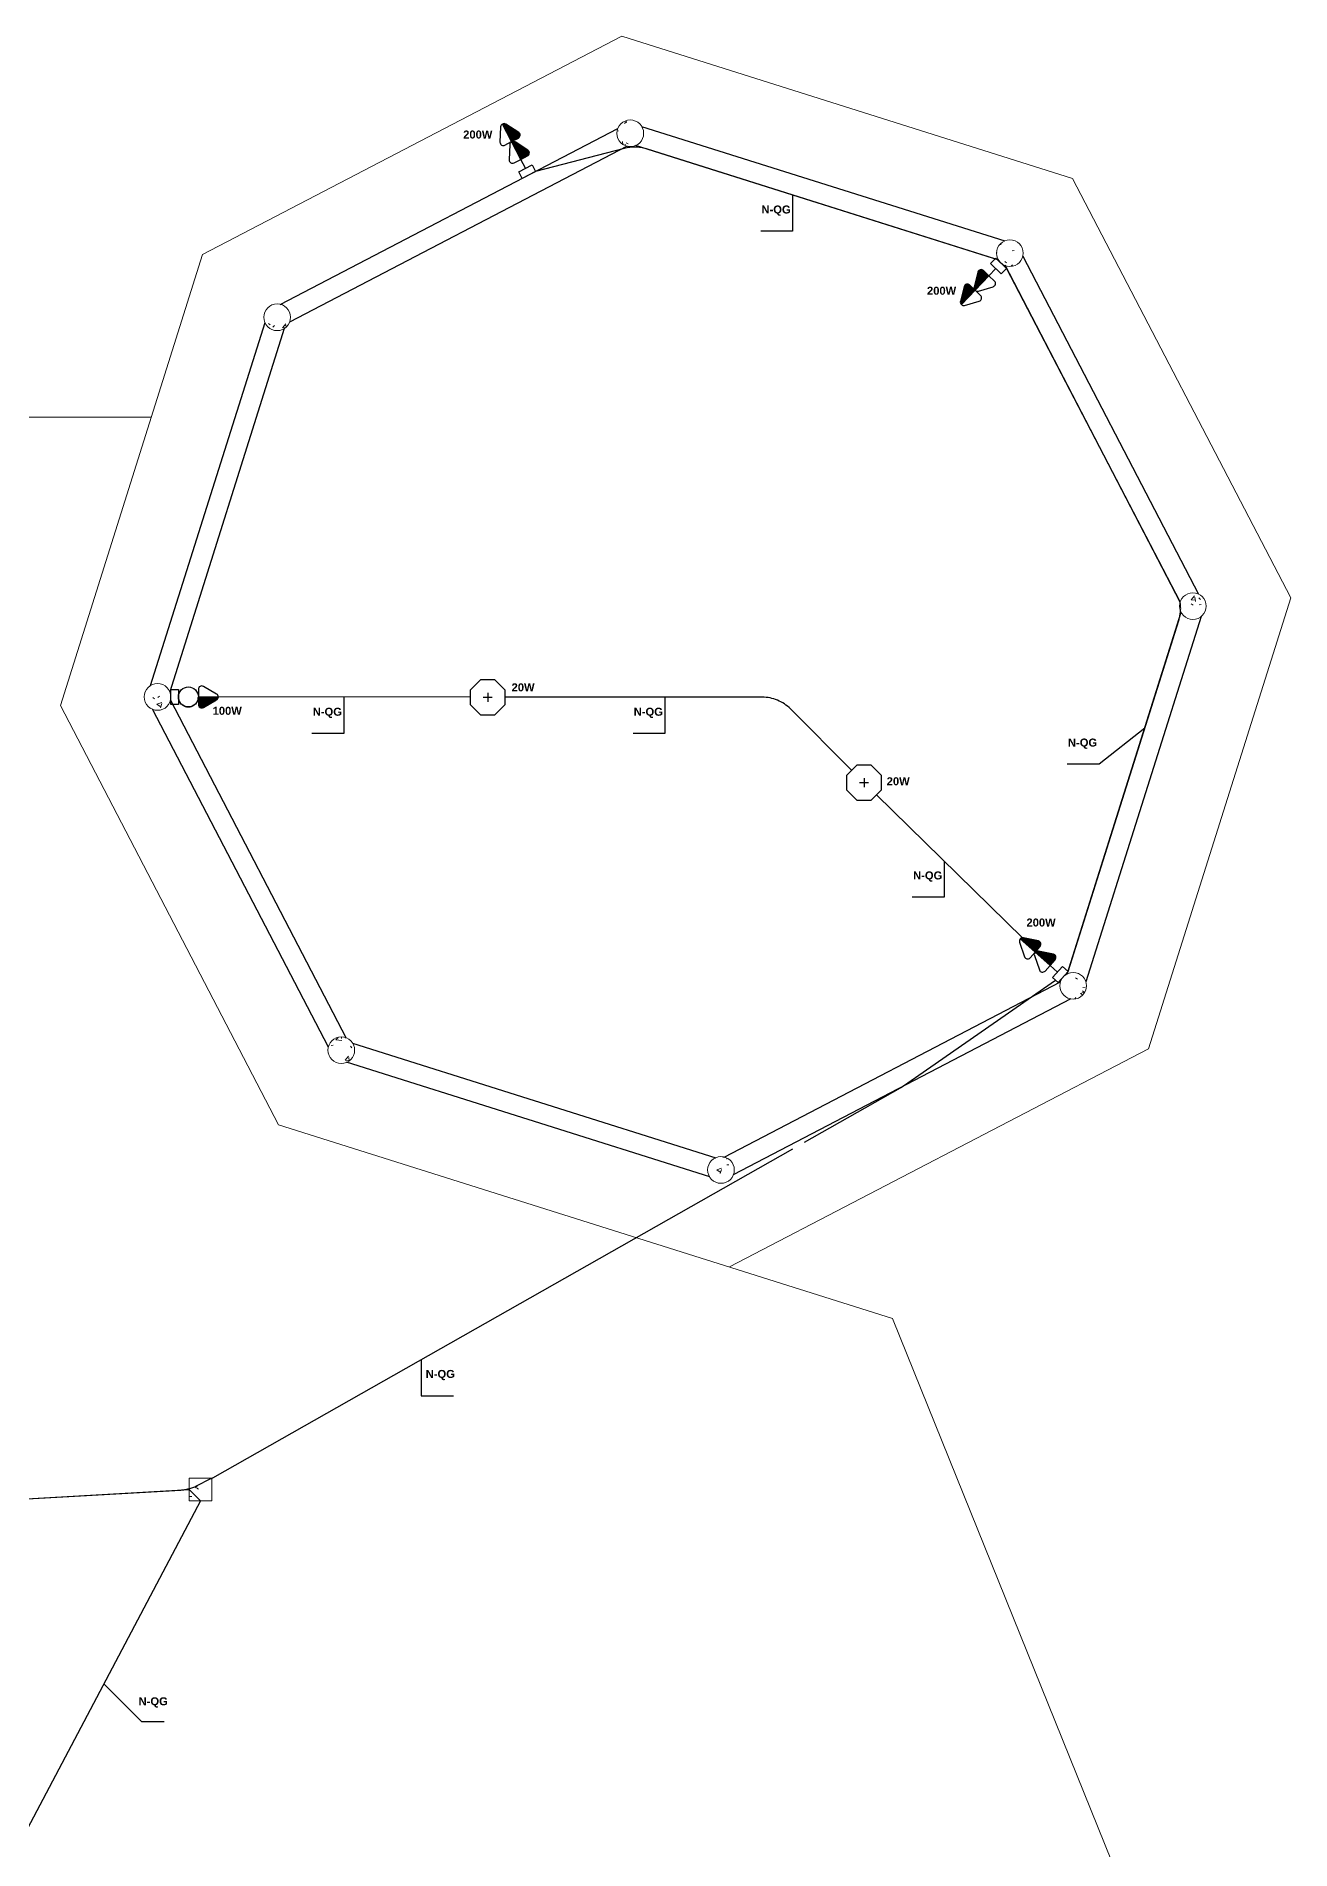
# Model space of a CAD drawing. Extents: x 1450 to 1868, y 82 to 351.
# Drawn here: x 1495.94 to 1505.35, y 170.25 to 183.84 of the extents above; entities that cross this region are included whole.
import ezdxf

# ---------------------------------------------------------------- set-up
doc = ezdxf.new("R2010")
doc.units = 0
doc.header["$LTSCALE"] = 0.5
doc.linetypes.add('ELETRODUTO_TETO', pattern=[1000, 1000, 0])
doc.layers.get('0').update_dxf_attribs({"linetype": 'CONTINUOUS'})
for name, color, linetype, lineweight in [('A-FLOR', 192, 'CONTINUOUS', 9), ('A-WALL', 113, 'CONTINUOUS', 30), ('S-COLS', 52, 'CONTINUOUS', 9)]:
    doc.layers.add(name, color=color, linetype=linetype, lineweight=lineweight)
for name, color, linetype in [('ELETRODUTO', 7, 'CONTINUOUS'), ('ELETRODUTO_TETO', 2, 'CONTINUOUS'), ('Iluminação', 7, 'CONTINUOUS'), ('INDICACAO_CIRCUITO', 2, 'CONTINUOUS'), ('INDICACAO_POTENCIA', 1, 'CONTINUOUS'), ('INTERRUPTORES', 1, 'CONTINUOUS'), ('LINHA_DE_CHAMADA', 7, 'CONTINUOUS'), ('LUMINÁRIAS', 3, 'CONTINUOUS'), ('Ref', 5, 'CONTINUOUS'), ('TOMADAS ABNT', 10, 'CONTINUOUS')]:
    doc.layers.add(name, color=color, linetype=linetype)
doc.styles.add('Arial', font='arialbd.ttf', dxfattribs={"height": 100})

# ---------------------------------------------------------------- blocks, each defined once
blk = doc.blocks.new('Pilar Circular - Pilar Circular-3360588-Planta Baixa')
at = {"layer": 'S-COLS'}
h = blk.add_hatch(dxfattribs=at)
h.set_pattern_fill('FP_110', color=256, style=0, pattern_type=2)
h.set_pattern_definition([(50, (5583.87, -13650.72), (364.368, -31.878), [38.1, -419.1]), (355, (5583.87, -13650.7), (-70.486, 382.113), [30.48, -335.28]), (100.451, (5614.23, -13653.37), (293.885, 350.233), [32.38, -356.18]), (46.184, (5583.87, -13549.1), (542.158, -84.086), [57.15, -628.65]), (96.636, (5629.05, -13556.1), (474.805, 494.855), [48.57, -534.27]), (351.184, (5583.87, -13549.1), (474.81, 494.85), [45.72, -502.92]), (21, (5634.67, -13574.52), (303.2285, -204.5305), [38.1, -419.1]), (326, (5634.67, -13574.5), (123.604, 368.376), [30.48, -335.28]), (71.451, (5659.94, -13591.56), (426.834, 163.843), [32.38, -356.18]), (37.5, (5583.87, -13650.72), (6.1766, 169.1102), [16.764, -314.452, 16.764, -323.596, -336.55]), (37.5, (5583.87, -13650.72), (6.1766, 169.1102), [-671.576, 16.764, -319.786]), (7.5, (5583.87, -13650.72), (133.6389, 200.3615), [16.764, -177.292, 16.764, -306.832, -128.27]), (7.5, (5583.87, -13650.72), (133.6389, 200.3615), [-517.652, 16.764, -111.506]), (327.5, (5470.59, -13650.72), (271.1818, -11.4584), [16.764, -110.236, 16.764, -905.256]), (327.5, (5470.59, -13650.72), (271.1818, -11.4584), [-143.764, -379.476, 16.764, -509.016]), (317.5, (5419.79, -13650.72), (296.2585, 50.853), [16.764, -148.336, 16.764, -246.38, -373.38]), (317.5, (5419.79, -13650.72), (296.2585, 50.853), [-428.244, 16.764, -356.616])])
h.paths.add_polyline_path([(-7, -98), (17, -98), (50, -87), (77, -64), (94, -34), (100, 0), (94, 34), (77, 64), (50, 87), (17, 98), (-17, 98), (-50, 87), (-77, 64), (-94, 34), (-100, 0), (-94, -34), (-77, -64), (-50, -87), (-17, -98)], flags=0)
for start, end in [(360, 180), (180, 360)]:
    blk.add_arc((0, 0), 100, start, end, dxfattribs=at)
blk = doc.blocks.new('Pilar Circular - Pilar Circular-V63-Planta Baixa')
at = {"layer": 'S-COLS'}
h = blk.add_hatch(dxfattribs=at)
h.set_pattern_fill('FP_111', color=256, style=0, pattern_type=2)
h.set_pattern_definition([(50, (8430.65, -14548.3), (364.368, -31.8783), [38.1, -419.1]), (355, (8430.65, -14548.3), (-70.486, 382.113), [30.48, -335.28]), (100.451, (8461, -14550.96), (293.885, 350.2334), [32.38, -356.18]), (46.184, (8430.65, -14446.7), (542.158, -84.086), [57.15, -628.65]), (96.636, (8475.83, -14453.7), (474.805, 494.855), [48.57, -534.27]), (351.184, (8430.65, -14446.7), (474.81, 494.85), [45.72, -502.92]), (21, (8481.45, -14472.1), (303.2285, -204.5305), [38.1, -419.1]), (326, (8481.45, -14472.1), (123.604, 368.376), [30.48, -335.28]), (71.451, (8506.72, -14489.15), (426.834, 163.843), [32.38, -356.18]), (37.5, (8430.65, -14548.3), (6.1766, 169.1102), [16.764, -314.452, 16.764, -323.596, -336.55]), (37.5, (8430.65, -14548.3), (6.1766, 169.1102), [-671.576, 16.764, -319.786]), (7.5, (8430.65, -14548.3), (133.6389, 200.3615), [16.764, -177.292, 16.764, -306.832, -128.27]), (7.5, (8430.65, -14548.3), (133.6389, 200.3615), [-517.652, 16.764, -111.506]), (327.5, (8317.37, -14548.3), (271.1818, -11.4584), [16.764, -110.236, 16.764, -905.256]), (327.5, (8317.37, -14548.3), (271.1818, -11.4584), [-143.764, -379.476, 16.764, -509.016]), (317.5, (8266.57, -14548.3), (296.2585, 50.853), [16.764, -148.336, 16.764, -246.38, -373.38]), (317.5, (8266.57, -14548.3), (296.2585, 50.853), [-428.244, 16.764, -356.616])])
h.paths.add_polyline_path([(-17, -98), (17, -98), (50, -87), (77, -64), (94, -34), (100, 0), (94, 34), (77, 64), (50, 87), (17, 98), (-17, 98), (-50, 87), (-77, 64), (-94, 34), (-100, 0), (-94, -34), (-77, -64), (-50, -87)], flags=0)
for start, end in [(360, 180), (180, 360)]:
    blk.add_arc((0, 0), 100, start, end, dxfattribs=at)
blk = doc.blocks.new('Pilar Circular - Pilar Circular-V64-Planta Baixa')
at = {"layer": 'S-COLS'}
h = blk.add_hatch(dxfattribs=at)
h.set_pattern_fill('FP_112', color=256, style=0, pattern_type=2)
h.set_pattern_definition([(50, (9808.94, -17195.97), (364.368, -31.8783), [38.1, -419.1]), (355, (9808.94, -17195.97), (-70.486, 382.113), [30.48, -335.28]), (100.451, (9839.3, -17198.63), (293.885, 350.2334), [32.38, -356.18]), (46.184, (9808.94, -17094.37), (542.158, -84.086), [57.15, -628.65]), (96.636, (9854.1, -17101.4), (474.805, 494.855), [48.57, -534.27]), (351.184, (9808.94, -17094.37), (474.81, 494.85), [45.72, -502.92]), (21, (9859.74, -17119.77), (303.2285, -204.5305), [38.1, -419.1]), (326, (9859.74, -17119.77), (123.604, 368.376), [30.48, -335.28]), (71.451, (9885, -17136.8), (426.834, 163.843), [32.38, -356.18]), (37.5, (9808.94, -17195.97), (6.17665, 169.11015), [16.764, -314.452, 16.764, -323.596, -336.55]), (37.5, (9808.94, -17195.97), (6.17665, 169.11015), [-671.576, 16.764, -319.786]), (7.5, (9808.94, -17195.97), (133.6389, 200.3615), [16.764, -177.292, 16.764, -306.832, -128.27]), (7.5, (9808.94, -17195.97), (133.6389, 200.3615), [-517.652, 16.764, -111.506]), (327.5, (9695.65, -17195.97), (271.1818, -11.4584), [16.764, -110.236, 16.764, -905.256]), (327.5, (9695.65, -17195.97), (271.1818, -11.4584), [-143.764, -379.476, 16.764, -509.016]), (317.5, (9644.85, -17195.97), (296.2585, 50.8528), [16.764, -148.336, 16.764, -246.38, -373.38]), (317.5, (9644.85, -17195.97), (296.2585, 50.8528), [-428.244, 16.764, -356.616])])
h.paths.add_polyline_path([(17, -98), (50, -87), (77, -64), (94, -34), (100, 0), (94, 34), (77, 64), (50, 87), (17, 98), (-17, 98), (-50, 87), (-77, 64), (-94, 34), (-100, 0), (-94, -34), (-77, -64), (-50, -87), (-17, -98), (17, -98)], flags=0)
for start, end in [(360, 180), (180, 360)]:
    blk.add_arc((0, 0), 100, start, end, dxfattribs=at)
blk = doc.blocks.new('Pilar Circular - Pilar Circular-V65-Planta Baixa')
at = {"layer": 'S-COLS'}
h = blk.add_hatch(dxfattribs=at)
h.set_pattern_fill('FP_113', color=256, style=0, pattern_type=2)
h.set_pattern_definition([(50, (8911.35, -20042.75), (364.368, -31.8783), [38.1, -419.1]), (355, (8911.35, -20042.75), (-70.486, 382.113), [30.48, -335.28]), (100.451, (8941.7, -20045.4), (293.885, 350.2334), [32.38, -356.18]), (46.184, (8911.35, -19941.15), (542.1585, -84.086), [57.15, -628.65]), (96.636, (8956.53, -19948.15), (474.805, 494.855), [48.57, -534.27]), (351.184, (8911.35, -19941.15), (474.81, 494.85), [45.72, -502.92]), (21, (8962.15, -19966.55), (303.2285, -204.5305), [38.1, -419.1]), (326, (8962.15, -19966.55), (123.604, 368.376), [30.48, -335.28]), (71.451, (8987.42, -19983.6), (426.834, 163.843), [32.38, -356.18]), (37.5, (8911.35, -20042.75), (6.17665, 169.11015), [16.764, -314.452, 16.764, -323.596, -336.55]), (37.5, (8911.35, -20042.75), (6.17665, 169.11015), [-671.576, 16.764, -319.786]), (7.5, (8911.35, -20042.75), (133.6389, 200.3615), [16.764, -177.292, 16.764, -306.832, -128.27]), (7.5, (8911.35, -20042.75), (133.6389, 200.3615), [-517.652, 16.764, -111.506]), (327.5, (8798.07, -20042.75), (271.1818, -11.4584), [16.764, -110.236, 16.764, -905.256]), (327.5, (8798.07, -20042.75), (271.1818, -11.4584), [-143.764, -379.476, 16.764, -509.016]), (317.5, (8747.27, -20042.75), (296.2585, 50.8528), [16.764, -148.336, 16.764, -246.38, -373.38]), (317.5, (8747.27, -20042.75), (296.2585, 50.8528), [-428.244, 16.764, -356.616])])
h.paths.add_polyline_path([(-17, -98), (17, -98), (50, -87), (77, -64), (94, -33), (100, 0), (94, 34), (77, 64), (50, 87), (17, 98), (-17, 98), (-50, 87), (-77, 64), (-94, 34), (-100, 0), (-94, -34), (-77, -64), (-50, -87), (-23, -96)], flags=0)
for start, end in [(360, 180), (180, 360)]:
    blk.add_arc((0, 0), 100, start, end, dxfattribs=at)
blk = doc.blocks.new('Pilar Circular - Pilar Circular-V66-Planta Baixa')
at = {"layer": 'S-COLS'}
h = blk.add_hatch(dxfattribs=at)
h.set_pattern_fill('FP_114', color=256, style=0, pattern_type=2)
h.set_pattern_definition([(50, (3416.9, -20523.45), (364.368, -31.8783), [38.1, -419.1]), (355, (3416.9, -20523.45), (-70.486, 382.113), [30.48, -335.28]), (100.451, (3447.27, -20526.1), (293.885, 350.2334), [32.38, -356.18]), (46.184, (3416.9, -20421.85), (542.158, -84.086), [57.15, -628.65]), (96.636, (3462.1, -20428.86), (474.805, 494.855), [48.57, -534.27]), (351.184, (3416.9, -20421.85), (474.81, 494.85), [45.72, -502.92]), (21, (3467.7, -20447.25), (303.2285, -204.5305), [38.1, -419.1]), (326, (3467.7, -20447.25), (123.604, 368.376), [30.48, -335.28]), (71.451, (3492.98, -20464.3), (426.834, 163.843), [32.38, -356.18]), (37.5, (3416.91, -20523.45), (6.17665, 169.11015), [16.764, -314.452, 16.764, -323.596, -336.55]), (37.5, (3416.91, -20523.45), (6.17665, 169.11015), [-671.576, 16.764, -319.786]), (7.5, (3416.9, -20523.45), (133.6389, 200.3615), [16.764, -177.292, 16.764, -306.832, -128.27]), (7.5, (3416.9, -20523.45), (133.6389, 200.3615), [-517.652, 16.764, -111.506]), (327.5, (3303.62, -20523.45), (271.1818, -11.4584), [16.764, -110.236, 16.764, -379.476, -525.78]), (327.5, (3303.62, -20523.45), (271.1818, -11.4584), [-523.24, 16.764, -509.016]), (317.5, (3252.82, -20523.45), (296.2585, 50.8528), [16.764, -148.336, 16.764, -246.38, -373.38]), (317.5, (3252.82, -20523.45), (296.2585, 50.8528), [-428.244, 16.764, -356.616])])
h.paths.add_polyline_path([(-17, -98), (17, -98), (50, -87), (77, -64), (94, -34), (100, 1), (94, 34), (77, 64), (50, 87), (17, 98), (-17, 98), (-50, 87), (-77, 64), (-94, 34), (-100, 0), (-94, -34), (-77, -64), (-50, -87), (-34, -92)], flags=0)
for start, end in [(360, 180), (180, 360)]:
    blk.add_arc((0, 0), 100, start, end, dxfattribs=at)
blk = doc.blocks.new('Pilar Circular - Pilar Circular-V67-Planta Baixa')
at = {"layer": 'S-COLS'}
h = blk.add_hatch(dxfattribs=at)
h.set_pattern_fill('FP_115', color=256, style=0, pattern_type=2)
h.set_pattern_definition([(50, (6263.7, -21421.04), (364.368, -31.8783), [38.1, -419.1]), (355, (6263.7, -21421.04), (-70.486, 382.113), [30.48, -335.28]), (100.451, (6294.05, -21423.7), (293.885, 350.2334), [32.38, -356.18]), (46.184, (6263.7, -21319.44), (542.1585, -84.086), [57.15, -628.65]), (96.636, (6308.87, -21326.44), (474.805, 494.855), [48.57, -534.27]), (351.184, (6263.7, -21319.44), (474.81, 494.85), [45.72, -502.92]), (21, (6314.5, -21344.84), (303.2285, -204.5305), [38.1, -419.1]), (326, (6314.5, -21344.84), (123.604, 368.376), [30.48, -335.28]), (71.451, (6339.76, -21361.88), (426.834, 163.843), [32.38, -356.18]), (37.5, (6263.69, -21421.04), (6.17665, 169.11015), [16.764, -314.452, 16.764, -323.596, -336.55]), (37.5, (6263.69, -21421.04), (6.17665, 169.11015), [-671.576, 16.764, -319.786]), (7.5, (6263.69, -21421.04), (133.6389, 200.3615), [16.764, -177.292, 16.764, -306.832, -128.27]), (7.5, (6263.69, -21421.04), (133.6389, 200.3615), [-517.652, 16.764, -111.506]), (327.5, (6150.4, -21421.04), (271.1818, -11.4584), [16.764, -110.236, 16.764, -905.256]), (327.5, (6150.4, -21421.04), (271.1818, -11.4584), [-143.764, -379.476, 16.764, -509.016]), (317.5, (6099.6, -21421.04), (296.2585, 50.8528), [16.764, -148.336, 16.764, -246.38, -373.38]), (317.5, (6099.6, -21421.04), (296.2585, 50.8528), [-428.244, 16.764, -356.616])])
h.paths.add_polyline_path([(17, -98), (50, -87), (77, -64), (94, -34), (100, 0), (94, 34), (77, 64), (50, 87), (17, 98), (-17, 98), (-50, 87), (-77, 64), (-94, 34), (-100, 0), (-94, -34), (-77, -64), (-50, -87), (-17, -98), (9, -98)], flags=0)
for start, end in [(360, 180), (180, 360)]:
    blk.add_arc((0, 0), 100, start, end, dxfattribs=at)
blk = doc.blocks.new('Pilar Circular - Pilar Circular-V68-Planta Baixa')
at = {"layer": 'S-COLS'}
h = blk.add_hatch(dxfattribs=at)
h.set_pattern_fill('FP_116', color=256, style=0, pattern_type=2)
h.set_pattern_definition([(50, (2942.18, -15030.9), (364.368, -31.8783), [38.1, -419.1]), (355, (2942.18, -15030.9), (-70.486, 382.113), [30.48, -335.28]), (100.451, (2972.54, -15033.54), (293.885, 350.233), [32.38, -356.18]), (46.184, (2942.18, -14929.3), (542.158, -84.086), [57.15, -628.65]), (96.636, (2987.36, -14936.3), (474.805, 494.855), [48.57, -534.27]), (351.184, (2942.2, -14929.3), (474.81, 494.85), [45.72, -502.92]), (21, (2992.98, -14954.7), (303.2285, -204.5305), [38.1, -419.1]), (326, (2992.98, -14954.7), (123.604, 368.376), [30.48, -335.28]), (71.451, (3018.24, -14971.73), (426.834, 163.843), [32.38, -356.18]), (37.5, (2942.18, -15030.89), (6.1766, 169.1102), [16.764, -314.452, 16.764, -323.596, -336.55]), (37.5, (2942.18, -15030.89), (6.1766, 169.1102), [-671.576, 16.764, -319.786]), (7.5, (2942.18, -15030.89), (133.6389, 200.3615), [16.764, -177.292, 16.764, -306.832, -128.27]), (7.5, (2942.18, -15030.89), (133.6389, 200.3615), [-517.652, 16.764, -111.506]), (327.5, (2828.89, -15030.89), (271.1818, -11.4584), [16.764, -110.236, 16.764, -905.256]), (327.5, (2828.89, -15030.89), (271.1818, -11.4584), [-143.764, -379.476, 16.764, -509.016]), (317.5, (2778.1, -15030.89), (296.2585, 50.853), [16.764, -148.336, 16.764, -246.38, -373.38]), (317.5, (2778.1, -15030.89), (296.2585, 50.853), [-428.244, 16.764, -356.616])])
h.paths.add_polyline_path([(-17, -98), (17, -98), (50, -87), (77, -64), (94, -34), (100, 0), (94, 34), (77, 64), (50, 87), (17, 98), (-17, 98), (-50, 87), (-77, 64), (-94, 34), (-100, 0), (-94, -34), (-77, -64), (-50, -87)], flags=0)
for start, end in [(360, 180), (180, 360)]:
    blk.add_arc((0, 0), 100, start, end, dxfattribs=at)
blk = doc.blocks.new('Pilar Circular - Pilar Circular-V69-Planta Baixa')
at = {"layer": 'S-COLS'}
h = blk.add_hatch(dxfattribs=at)
h.set_pattern_fill('FP_117', color=256, style=0, pattern_type=2)
h.set_pattern_definition([(50, (2044.6, -17877.67), (364.368, -31.8783), [38.1, -419.1]), (355, (2044.6, -17877.67), (-70.486, 382.113), [30.48, -335.28]), (100.451, (2074.95, -17880.32), (293.885, 350.2334), [32.38, -356.18]), (46.184, (2044.6, -17776.07), (542.158, -84.086), [57.15, -628.65]), (96.636, (2089.77, -17783.07), (474.805, 494.855), [48.57, -534.27]), (351.184, (2044.6, -17776.07), (474.81, 494.85), [45.72, -502.92]), (21, (2095.4, -17801.47), (303.2285, -204.5305), [38.1, -419.1]), (326, (2095.4, -17801.47), (123.604, 368.376), [30.48, -335.28]), (71.451, (2120.66, -17818.5), (426.834, 163.843), [32.38, -356.18]), (37.5, (2044.59, -17877.67), (6.1766, 169.11015), [16.764, -314.452, 16.764, -323.596, -336.55]), (37.5, (2044.59, -17877.67), (6.1766, 169.11015), [-671.576, 16.764, -319.786]), (7.5, (2044.59, -17877.67), (133.6389, 200.3615), [16.764, -177.292, 16.764, -306.832, -128.27]), (7.5, (2044.59, -17877.67), (133.6389, 200.3615), [-517.652, 16.764, -111.506]), (327.5, (1931.3, -17877.67), (271.1818, -11.4584), [16.764, -110.236, 16.764, -905.256]), (327.5, (1931.3, -17877.67), (271.1818, -11.4584), [-143.764, -379.476, 16.764, -509.016]), (317.5, (1880.5, -17877.67), (296.2585, 50.853), [16.764, -148.336, 16.764, -246.38, -373.38]), (317.5, (1880.5, -17877.67), (296.2585, 50.853), [-428.244, 16.764, -356.616])])
h.paths.add_polyline_path([(-11, -98), (17, -98), (50, -87), (77, -64), (94, -34), (100, 0), (94, 34), (77, 64), (50, 87), (17, 98), (-17, 98), (-50, 87), (-77, 64), (-94, 34), (-100, -1), (-94, -34), (-77, -64), (-50, -87), (-17, -98)], flags=0)
for start, end in [(360, 180), (180, 360)]:
    blk.add_arc((0, 0), 100, start, end, dxfattribs=at)
blk = doc.blocks.new('Pilar Retangular de Concreto - 17x17cm-V77-Planta Baixa')
at = {"layer": 'S-COLS'}
h = blk.add_hatch(dxfattribs=at)
h.set_pattern_fill('FP_123', color=256, style=0, pattern_type=2)
h.set_pattern_definition([(50, (9486.5, -11254.7), (364.368, -31.878), [38.1, -419.1]), (355, (9486.5, -11254.7), (-70.486, 382.113), [30.48, -335.28]), (100.451, (9516.87, -11257.35), (293.885, 350.233), [32.38, -356.18]), (46.184, (9486.5, -11153.1), (542.158, -84.086), [57.15, -628.65]), (96.636, (9531.7, -11160.1), (474.805, 494.855), [48.57, -534.27]), (351.184, (9486.5, -11153.1), (474.81, 494.85), [45.72, -502.92]), (21, (9537.3, -11178.5), (303.2285, -204.5305), [38.1, -419.1]), (326, (9537.3, -11178.5), (123.604, 368.376), [30.48, -335.28]), (71.451, (9562.58, -11195.54), (426.834, 163.843), [32.38, -356.18]), (37.5, (9486.51, -11254.7), (6.1766, 169.1102), [16.764, -314.452, 16.764, -323.596, -336.55]), (37.5, (9486.51, -11254.7), (6.1766, 169.1102), [-671.576, 16.764, -319.786]), (7.5, (9486.51, -11254.7), (133.6389, 200.3615), [16.764, -177.292, 16.764, -306.832, -128.27]), (7.5, (9486.51, -11254.7), (133.6389, 200.3615), [-517.652, 16.764, -111.506]), (327.5, (9373.23, -11254.7), (271.1818, -11.4584), [16.764, -110.236, 16.764, -905.256]), (327.5, (9373.23, -11254.7), (271.1818, -11.4584), [-143.764, -379.476, 16.764, -509.016]), (317.5, (9322.43, -11254.7), (296.2585, 50.853), [16.764, -148.336, 16.764, -246.38, -373.38]), (317.5, (9322.43, -11254.7), (296.2585, 50.853), [-428.244, 16.764, -356.616])])
h.paths.add_polyline_path([(85, -85), (85, 85), (-85, 85), (-85, -85)], flags=0)
for p, q in [((85, 85), (-85, 85)), ((-85, 85), (-85, -85)), ((85, -85), (85, 85)), ((-85, -85), (85, -85))]:
    blk.add_line(p, q, dxfattribs=at)
blk = doc.blocks.new('*U167', base_point=(-43032, 17859.8))
for points in [[(-43029.8, 17896, 0.269143), (-43032, 17897.2), (-43032, 17882.3), (-43026.3, 17882.3, 0.575867), (-43024.1, 17886)], [(-43029.8, 17881, 0.269143), (-43032, 17882.3), (-43032, 17867.3), (-43026.3, 17867.3, 0.575867), (-43024.1, 17871)]]:
    blk.add_hatch(color=256).paths.add_polyline_path(points)
for p, q in [((-43034.2, 17896), (-43039.9, 17886)), ((-43032, 17882.3), (-43032, 17897.2)), ((-43024.1, 17886), (-43029.8, 17896)), ((-43034.2, 17881), (-43039.9, 17871)), ((-43037.7, 17882.3), (-43032, 17882.3)), ((-43032, 17867.3), (-43032, 17882.3)), ((-43032, 17882.3), (-43026.3, 17882.3)), ((-43024.1, 17871), (-43029.8, 17881)), ((-43037.7, 17867.3), (-43032, 17867.3)), ((-43032, 17859.8), (-43032, 17867.3)), ((-43032, 17867.3), (-43026.3, 17867.3))]:
    blk.add_line(p, q)
blk.add_lwpolyline([(-43037.6, 17859.8), (-43026.4, 17859.8), (-43026.4, 17854.2), (-43037.6, 17854.2)], close=True)
for centre, start, end in [((-43032, 17894.7), 29.7449, 150.2551), ((-43037.7, 17884.8), 150.2551, 270), ((-43032, 17879.8), 29.7449, 150.2551), ((-43026.3, 17884.8), 270, 29.7449), ((-43037.7, 17869.8), 150.2551, 270), ((-43026.3, 17869.8), 270, 29.7449)]:
    blk.add_arc(centre, 2.5, start, end)
blk = doc.blocks.new('*U168', base_point=(-42979.7, 18444.8))
for points in [[(-42977.6, 18481, 0.269143), (-42979.7, 18482.2), (-42979.7, 18467.3), (-42974, 18467.3, 0.575867), (-42971.9, 18471)], [(-42977.6, 18466, 0.269143), (-42979.7, 18467.3), (-42979.7, 18452.3), (-42974, 18452.3, 0.575867), (-42971.9, 18456.1)]]:
    blk.add_hatch(color=256).paths.add_polyline_path(points)
for p, q in [((-42981.9, 18481), (-42987.6, 18471)), ((-42979.7, 18467.3), (-42979.7, 18482.2)), ((-42971.9, 18471), (-42977.6, 18481)), ((-42981.9, 18466), (-42987.6, 18456.1)), ((-42985.4, 18467.3), (-42979.7, 18467.3)), ((-42979.7, 18452.3), (-42979.7, 18467.3)), ((-42979.7, 18467.3), (-42974, 18467.3)), ((-42971.9, 18456.1), (-42977.6, 18466)), ((-42985.4, 18452.3), (-42979.7, 18452.3)), ((-42979.7, 18444.8), (-42979.7, 18452.3)), ((-42979.7, 18452.3), (-42974, 18452.3))]:
    blk.add_line(p, q)
blk.add_lwpolyline([(-42985.3, 18444.8), (-42974.1, 18444.8), (-42974.1, 18439.2), (-42985.3, 18439.2)], close=True)
for centre, start, end in [((-42979.7, 18479.7), 29.7449, 150.2551), ((-42985.4, 18469.8), 150.2551, 270), ((-42979.7, 18464.8), 29.7449, 150.2551), ((-42974, 18469.8), 270, 29.7449), ((-42985.4, 18454.8), 150.2551, 270), ((-42974, 18454.8), 270, 29.7449)]:
    blk.add_arc(centre, 2.5, start, end)
blk = doc.blocks.new('*U169', base_point=(-43572.7, 18181.3))
for points in [[(-43570.5, 18217.5, 0.269143), (-43572.7, 18218.7), (-43572.7, 18203.8), (-43567, 18203.8, 0.575867), (-43564.8, 18207.5)], [(-43570.5, 18202.5, 0.269143), (-43572.7, 18203.8), (-43572.7, 18188.8), (-43567, 18188.8, 0.575867), (-43564.8, 18192.6)]]:
    blk.add_hatch(color=256).paths.add_polyline_path(points)
for p, q in [((-43574.9, 18217.5), (-43580.6, 18207.5)), ((-43572.7, 18203.8), (-43572.7, 18218.7)), ((-43564.8, 18207.5), (-43570.5, 18217.5)), ((-43578.4, 18203.8), (-43572.7, 18203.8)), ((-43572.7, 18188.8), (-43572.7, 18203.8)), ((-43572.7, 18203.8), (-43567, 18203.8)), ((-43574.9, 18202.5), (-43580.6, 18192.6)), ((-43564.8, 18192.6), (-43570.5, 18202.5)), ((-43578.4, 18188.8), (-43572.7, 18188.8)), ((-43572.7, 18181.3), (-43572.7, 18188.8)), ((-43572.7, 18188.8), (-43567, 18188.8))]:
    blk.add_line(p, q)
blk.add_lwpolyline([(-43578.3, 18181.3), (-43567.1, 18181.3), (-43567.1, 18175.7), (-43578.3, 18175.7)], close=True)
for centre, start, end in [((-43572.7, 18216.2), 29.7449, 150.2551), ((-43578.4, 18206.3), 150.2551, 270), ((-43572.7, 18201.3), 29.7449, 150.2551), ((-43567, 18206.3), 270, 29.7449), ((-43578.4, 18191.3), 150.2551, 270), ((-43567, 18191.3), 270, 29.7449)]:
    blk.add_arc(centre, 2.5, start, end)
blk = doc.blocks.new('*U609', base_point=(-29996.2, 37579.2))
at = {"layer": 'LUMINÁRIAS'}
blk.add_lwpolyline([(-30009.3, 37584.6), (-30009.3, 37573.8), (-30001.6, 37566.1), (-29990.8, 37566.1), (-29983.1, 37573.8), (-29983.1, 37584.6), (-29990.8, 37592.3), (-30001.6, 37592.3)], close=True, dxfattribs=at)
for points in [[(-29999.6, 37579.2), (-29992.8, 37579.2)], [(-29996.2, 37582.5), (-29996.2, 37575.8)]]:
    blk.add_lwpolyline(points, dxfattribs=at)
blk = doc.blocks.new('*U610', base_point=(-29996.2, 37579.2))
at = {"layer": 'LUMINÁRIAS'}
blk.add_lwpolyline([(-30009.3, 37584.6), (-30009.3, 37573.8), (-30001.6, 37566.1), (-29990.8, 37566.1), (-29983.1, 37573.8), (-29983.1, 37584.6), (-29990.8, 37592.3), (-30001.6, 37592.3)], close=True, dxfattribs=at)
for points in [[(-29999.6, 37579.2), (-29992.8, 37579.2)], [(-29996.2, 37582.5), (-29996.2, 37575.8)]]:
    blk.add_lwpolyline(points, dxfattribs=at)
blk = doc.blocks.new('*U1076', base_point=(-29441.6, 37864.6))
at = {"linetype": 'ByBlock'}
blk.add_lwpolyline([(-29441.6, 37864.6), (-29551.2, 37971.8)], dxfattribs=at)
blk = doc.blocks.new('*U1077', base_point=(-29569.8, 37990.2))
at = {"linetype": 'ByBlock'}
blk.add_lwpolyline([(-29569.8, 37990.2), (-29615.7, 38036.1, 0.198912), (-29636.9, 38044.9), (-29829.6, 38044.9)], format="xyb", dxfattribs=at)
blk = doc.blocks.new('*U775', base_point=(-33117.1, 34905.9))
at = {"linetype": 'ByBlock'}
blk.add_arc((-33117.1, 34898.4), 7.5, 270, 90, dxfattribs=at)
blk = doc.blocks.new('*U762', base_point=(-33475.1, 35665.2))
blk.add_hatch(color=256).paths.add_polyline_path([(-33461.4, 35663, 0.269143), (-33460.1, 35665.2), (-33475.1, 35665.2), (-33475.1, 35659.5, 0.575867), (-33471.3, 35657.3)])
for p, q in [((-33461.4, 35667.4), (-33471.3, 35673.1)), ((-33475.1, 35670.9), (-33475.1, 35665.2)), ((-33475.1, 35665.2), (-33475.1, 35659.5)), ((-33475.1, 35665.2), (-33460.1, 35665.2)), ((-33471.3, 35657.3), (-33461.4, 35663))]:
    blk.add_line(p, q)
for centre, start, end in [((-33472.6, 35670.9), 60.2551, 180), ((-33472.6, 35659.5), 180, 299.7449), ((-33462.6, 35665.2), 299.7449, 60.2551)]:
    blk.add_arc(centre, 2.5, start, end)
blk = doc.blocks.new('*U761', base_point=(-33475.1, 35665.2))
blk.add_lwpolyline([(-33475.1, 35670.8), (-33475.1, 35659.6), (-33480.7, 35659.6), (-33480.7, 35670.8)], close=True)
blk.add_circle((-33467.6, 35665.2), 7.5)
blk = doc.blocks.new('*U1078', base_point=(-29855.8, 38044.9))
at = {"linetype": 'ByBlock'}
blk.add_lwpolyline([(-29855.8, 38044.9), (-30044.8, 38045.1)], dxfattribs=at)
blk = doc.blocks.new('*U1079', base_point=(-30059.7, 38045.1))
at = {"linetype": 'ByBlock'}
blk.add_arc((-30067.2, 38045.1), 7.5, 359.9999999985548, 0, dxfattribs=at)
blk = doc.blocks.new('*U1080', base_point=(-29407.5, 37839.4))
at = {"linetype": 'ByBlock'}
blk.add_lwpolyline([(-29407.5, 37839.4), (-29324.5, 38102.5, 0.101718), (-29323.2, 38114.5), (-29323.4, 38116.3), (-29453.6, 38366.4)], format="xyb", dxfattribs=at)
blk = doc.blocks.new('*U1081', base_point=(-29462.3, 38373.5))
at = {"linetype": 'ByBlock'}
blk.add_lwpolyline([(-29462.3, 38373.5), (-29462.3, 38373.5), (-29723.7, 38455.9, 0.1408), (-29740.3, 38456.3), (-29806.9, 38439)], format="xyb", dxfattribs=at)
blk = doc.blocks.new('*U1082', base_point=(-30487.8, 37433.4))
at = {"linetype": 'ByBlock'}
blk.add_lwpolyline([(-30487.8, 37433.4), (-30376.9, 37433.4, 0.014122), (-30375.2, 37433.5), (-30066.6, 37450.9), (-30058.1, 37442.4), (-30204.6, 37165, 0.122083), (-30208.1, 37151), (-30208.1, 37041.6)], format="xyb", dxfattribs=at)
blk = doc.blocks.new('*U1088', base_point=(-30487.8, 37433.4))
at = {"linetype": 'ByBlock'}
blk.add_lwpolyline([(-30487.8, 37433.4), (-30376.1, 37433.5, 0.014026), (-30374.4, 37433.5), (-30072.8, 37450.6, 0.102144), (-30061, 37453.7), (-30050.3, 37459.1, 0.012994), (-30048.9, 37459.8), (-29533.2, 37752.1, 0.023098), (-29530.8, 37753.6), (-29417, 37832.8)], format="xyb", dxfattribs=at)

msp = doc.modelspace()

# ---------------------------------------------------------------- linework, layer by layer
at = {"layer": 'A-FLOR'}
for p, q in [((1500.331, 183.843), (1497.188, 182.206)), ((1503.711, 182.777), (1500.331, 183.843)), ((1505.348, 179.633), (1503.711, 182.777)), ((1496.122, 178.826), (1497.188, 182.206)), ((1496.803, 180.986), (1494.077, 180.986)), ((1504.282, 176.253), (1505.348, 179.633)), ((1496.122, 178.826), (1497.758, 175.682)), ((1501.138, 174.617), (1504.282, 176.253)), ((1502.362, 174.231), (1497.758, 175.682)), ((1504.062, 170.023), (1502.362, 174.231))]:
    msp.add_line(p, q, dxfattribs=at)
at = {"layer": 'A-WALL'}
for p, q in [((1497.77, 181.833), (1500.302, 183.151)), ((1500.478, 183.167), (1503.203, 182.308)), ((1500.372, 183.018), (1497.84, 181.7)), ((1503.158, 182.165), (1500.433, 183.024)), ((1503.338, 182.195), (1504.657, 179.66)), ((1504.519, 179.601), (1503.205, 182.126)), ((1496.798, 178.975), (1497.656, 181.697)), ((1497.799, 181.651), (1496.941, 178.929)), ((1503.672, 176.813), (1504.527, 179.525)), ((1504.675, 179.494), (1503.811, 176.755)), ((1498.132, 176.264), (1496.813, 178.798)), ((1496.946, 178.867), (1498.265, 176.333)), ((1501.098, 175.441), (1503.622, 176.755)), ((1503.699, 176.626), (1501.167, 175.308)), ((1498.311, 176.294), (1501.036, 175.435)), ((1500.991, 175.292), (1498.266, 176.151))]:
    msp.add_line(p, q, dxfattribs=at)
at = {"layer": 'LINHA_DE_CHAMADA'}
for points in [[(1501.612, 182.652), (1501.612, 182.381), (1501.374, 182.381)], [(1498.246, 178.888), (1498.246, 178.616), (1498.008, 178.616)], [(1500.654, 178.888), (1500.654, 178.616), (1500.416, 178.616)], [(1504.253, 178.656), (1503.91, 178.385), (1503.671, 178.385)], [(1502.748, 177.66), (1502.748, 177.389), (1502.51, 177.389)], [(1498.828, 173.924), (1498.828, 173.652), (1499.069, 173.652)], [(1496.448, 171.492), (1496.729, 171.21), (1496.899, 171.21)]]:
    msp.add_lwpolyline(points, dxfattribs=at)
at = {"layer": 'Ref'}
msp.add_lwpolyline([(1496.95, 178.89), (1496.95, 178.89)], dxfattribs=at)

# ---------------------------------------------------------------- block references
at = {"layer": 'ELETRODUTO', "linetype": 'ELETRODUTO_TETO', "xscale": 0.01000000108748102, "yscale": 0.01000000108748102, "zscale": 0.01000000108748102}
msp.add_blockref('*U1079', (1497.156, 178.89), dxfattribs=at)
at = {"layer": 'ELETRODUTO_TETO', "linetype": 'ELETRODUTO_TETO', "xscale": 0.01000000108748102, "yscale": 0.01000000108748102, "zscale": 0.01000000108748102}
for name, p in [('*U1081', (1503.13, 182.174)), ('*U1080', (1503.678, 176.833)), ('*U1078', (1499.195, 178.888)), ('*U1077', (1502.055, 178.341)), ('*U1076', (1503.337, 177.085)), ('*U1088', (1492.875, 172.773)), ('*U1082', (1492.875, 172.773))]:
    msp.add_blockref(name, p, dxfattribs=at)
at = {"layer": 'Iluminação', "xscale": 0.01000000108748102, "yscale": 0.01000000108748102, "zscale": 0.01000000108748102}
for name, p in [('*U609', (1499.326, 178.888)), ('*U610', (1502.148, 178.248))]:
    msp.add_blockref(name, p, dxfattribs=at)
at = {"layer": 'INTERRUPTORES', "xscale": 0.01000000108748102, "yscale": 0.01000000108748102, "zscale": 0.01000000108748102}
msp.add_blockref('*U761', (1497.006, 178.89), dxfattribs=at)
at = {"layer": 'INTERRUPTORES', "linetype": 'ELETRODUTO_TETO', "xscale": 0.01000000108748102, "yscale": 0.01000000108748102, "zscale": 0.01000000108748102, "rotation": 270}
msp.add_blockref('*U775', (1497.156, 178.89), dxfattribs=at)
at = {"layer": 'S-COLS', "xscale": 0.00100000000000115, "yscale": 0.00100000000000115, "zscale": 0.00100000000000115}
for name, p in [('Pilar Circular - Pilar Circular-V67-Planta Baixa', (1500.395, 183.115)), ('Pilar Circular - Pilar Circular-V66-Planta Baixa', (1503.242, 182.217)), ('Pilar Circular - Pilar Circular-V65-Planta Baixa', (1497.747, 181.736)), ('Pilar Circular - Pilar Circular-V69-Planta Baixa', (1504.614, 179.571)), ('Pilar Circular - Pilar Circular-V64-Planta Baixa', (1496.85, 178.89)), ('Pilar Circular - Pilar Circular-V68-Planta Baixa', (1503.716, 176.725)), ('Pilar Circular - Pilar Circular-V63-Planta Baixa', (1498.228, 176.242)), ('Pilar Circular - Pilar Circular-3360588-Planta Baixa', (1501.075, 175.344)), ('Pilar Retangular de Concreto - 17x17cm-V77-Planta Baixa', (1497.172, 172.948))]:
    msp.add_blockref(name, p, dxfattribs=at)
at = {"layer": 'TOMADAS ABNT', "xscale": 0.01000000108748102, "yscale": 0.01000000108748102, "zscale": 0.01000000108748102}
for name, p, rotation in [('*U169', (1499.609, 182.853), 27.49999999998962), ('*U168', (1503.137, 182.101), 136.1002545203353), ('*U167', (1503.599, 176.828), 48.38752078459783)]:
    msp.add_blockref(name, p, dxfattribs=dict(at, rotation=rotation))
msp.add_blockref('*U762', (1497.156, 178.89), dxfattribs=at)

# ---------------------------------------------------------------- texts
at = {"layer": 'INDICACAO_CIRCUITO', "style": 'Arial'}
for p in [(1501.379, 182.514), (1498.014, 178.749), (1500.421, 178.749), (1503.677, 178.518), (1502.516, 177.522), (1498.861, 173.785), (1496.708, 171.331)]:
    msp.add_text('N-QG', height=0.06, dxfattribs=at).set_placement(p)
at = {"layer": 'INDICACAO_POTENCIA', "style": 'Arial'}
for s, p in [('200W', (1499.142, 183.076)), ('200W', (1502.62, 181.905)), ('20W', (1499.505, 178.932)), ('100W', (1497.263, 178.756)), ('20W', (1502.318, 178.228)), ('200W', (1503.366, 177.169))]:
    msp.add_text(s, height=0.06, dxfattribs=at).set_placement(p)

doc.saveas('drawing.dxf')
